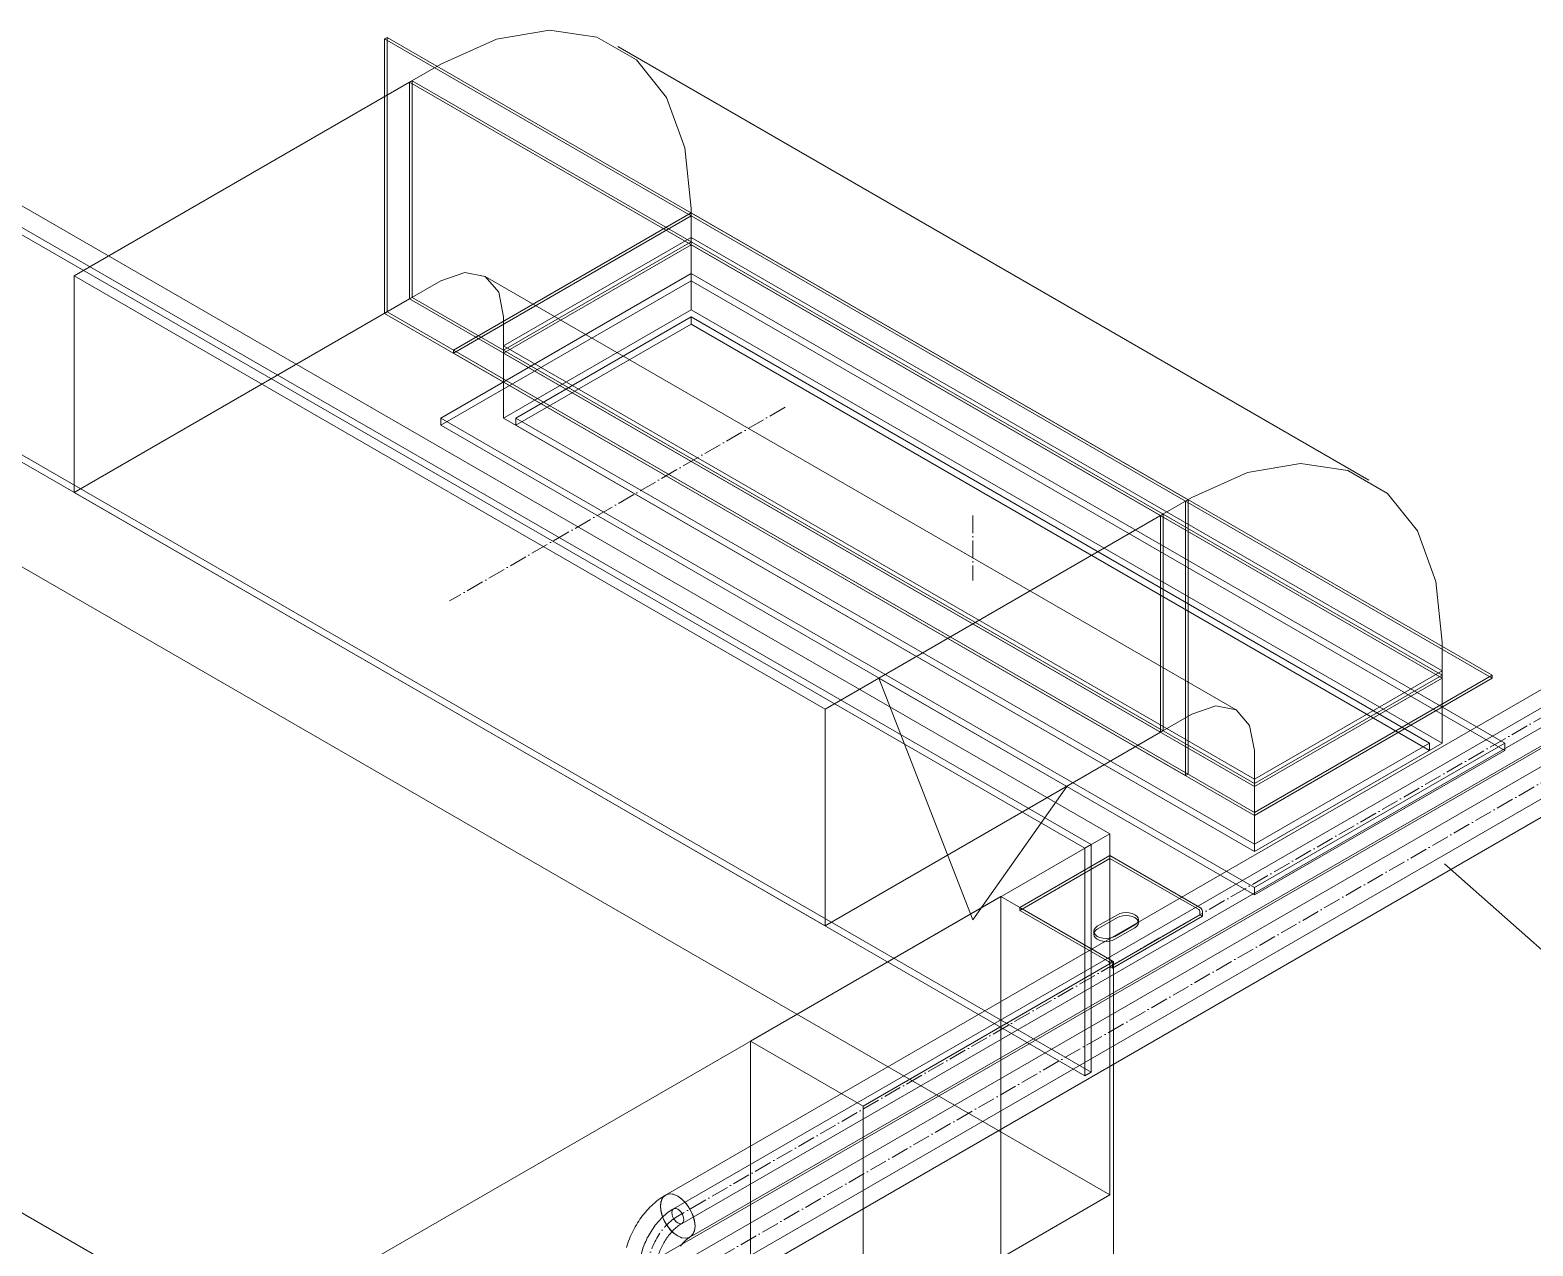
# Model space of a CAD drawing. Header units: millimetres. Extents: x -88595 to 880822, y -1054509 to -148035.
# Drawn here: x 389096 to 389946, y -320689 to -320002 of the extents above; entities that cross this region are included whole.
import ezdxf

# ---------------------------------------------------------------- set-up
doc = ezdxf.new("R2010")
doc.units = ezdxf.units.MM
doc.linetypes.add('$12$ADSK_Осевая', pattern=[14, 10, -2, 0, -2])
doc.linetypes.add('$13$ADSK_Осевая', pattern=[14, 10, -2, 0, -2])
for name, color, linetype, lineweight in [('Воздуховоды', 7, 'Continuous', 18), ('Изоляция', 7, 'Continuous', 18), ('Марки', 7, 'Continuous', 20), ('Оборудование', 7, 'Continuous', 18), ('Трубопровод', 7, 'Continuous', 18), ('Трубопроводы', 7, 'Continuous', 18)]:
    doc.layers.add(name, color=color, linetype=linetype, lineweight=lineweight)

# ---------------------------------------------------------------- blocks, each defined once
blk = doc.blocks.new('$0$ADSK_Канальный блок кондиционера1 - AD242MJERAB-3267365-В_ОВ3_3')
at = {"layer": 'Оборудование'}
for p, q in [((18496.21, 12485.68), (17746.67, 12918.42)), ((17750.21, 12920.46), (18499.74, 12487.72)), ((17767.89, 12922.5), (18510.35, 12493.84)), ((17746.67, 12789.82), (18496.21, 12357.08)), ((18499.74, 12359.12), (17750.21, 12791.86)), ((18510.35, 12289.72), (17767.89, 12718.38)), ((18017.5, 12209.29), (17275.03, 12637.95)), ((18017.5, 12209.29), (18510.35, 12493.84)), ((18510.35, 12493.84), (18510.35, 12289.72)), ((18459.44, 12452.2), (18510.35, 12481.59)), ((18496.21, 12485.68), (18499.74, 12487.72)), ((18496.21, 12357.08), (18496.21, 12485.68)), ((18499.74, 12487.72), (18499.74, 12359.12)), ((18510.35, 12481.59), (18561.26, 12452.2)), ((18510.35, 12479.96), (18510.35, 12481.59)), ((18510.35, 12479.96), (18459.44, 12450.57)), ((18560.55, 12450.98), (18510.35, 12479.96)), ((18448.83, 12458.32), (18307.41, 12376.67)), ((18512.47, 12421.58), (18448.83, 12458.32)), ((18448.83, 12254.2), (18448.83, 12458.32)), ((18459.44, 12452.2), (18459.44, 12450.57)), ((18510.35, 12422.81), (18459.44, 12452.2)), ((18459.44, 12450.57), (18509.64, 12421.58)), ((18503.28, 12441.59), (18514.59, 12448.12)), ((18561.26, 12448.12), (18510.35, 12418.72)), ((18562.67, 12447.3), (18511.76, 12417.91)), ((18561.26, 12448.12), (18561.26, 12449.75)), ((18562.67, 12447.3), (18561.26, 12448.12)), ((18562.67, 12449.75), (18562.67, 12447.3)), ((18514.59, 12446.48), (18503.28, 12439.95)), ((18524.49, 12442.4), (18513.18, 12435.87)), ((18513.18, 12434.24), (18524.49, 12440.77)), ((18526.54, 12443.63), (18526.54, 12445.26)), ((18501.23, 12438.73), (18501.23, 12437.09)), ((18371.05, 12339.93), (18512.47, 12421.58)), ((18510.35, 12420.36), (18510.35, 12418.72)), ((18510.35, 12418.72), (18511.76, 12417.91)), ((18511.76, 12417.91), (18511.76, 12420.36)), ((18512.47, 12217.46), (18512.47, 12421.58)), ((18307.41, 12376.67), (18371.05, 12339.93)), ((18307.41, 12376.67), (18307.41, 12172.55)), ((18499.74, 12359.12), (18496.21, 12357.08)), ((18371.05, 12135.81), (18371.05, 12339.93)), ((18510.35, 12289.72), (18017.5, 12005.17))]:
    blk.add_line(p, q, dxfattribs=at)
for points in [[(18514.59, 12448.12, 0), (18516.04, 12448.76, 0), (18517.73, 12449.16, 0), (18519.54, 12449.3, 0), (18521.35, 12449.16, 0), (18523.04, 12448.76, 0), (18524.49, 12448.12, 0), (18525.6, 12447.28, 0), (18526.3, 12446.31, 0), (18526.54, 12445.26, 0), (18526.3, 12444.21, 0), (18525.6, 12443.24, 0), (18524.49, 12442.4, 0)], [(18524.49, 12440.77, 0), (18525.6, 12441.61, 0), (18526.3, 12442.58, 0), (18526.54, 12443.63, 0), (18526.3, 12444.67, 0), (18525.6, 12445.65, 0), (18524.49, 12446.48, 0), (18523.04, 12447.13, 0), (18521.35, 12447.53, 0), (18519.54, 12447.67, 0), (18517.73, 12447.53, 0), (18516.04, 12447.13, 0), (18514.59, 12446.48, 0)], [(18561.26, 12449.75, 0), (18561.24, 12449.98, 0), (18561.17, 12450.21, 0), (18561.05, 12450.45, 0), (18560.91, 12450.66, 0), (18560.74, 12450.84, 0), (18560.55, 12450.98, 0)], [(18561.26, 12452.2, 0), (18561.63, 12451.93, 0), (18561.97, 12451.57, 0), (18562.26, 12451.14, 0), (18562.49, 12450.68, 0), (18562.63, 12450.2, 0), (18562.67, 12449.75, 0)], [(18513.18, 12435.87, 0), (18511.73, 12435.23, 0), (18510.04, 12434.82, 0), (18508.23, 12434.69, 0), (18506.42, 12434.82, 0), (18504.73, 12435.23, 0), (18503.28, 12435.87, 0), (18502.17, 12436.71, 0), (18501.47, 12437.68, 0), (18501.23, 12438.73, 0), (18501.47, 12439.77, 0), (18502.17, 12440.75, 0), (18503.28, 12441.59, 0)], [(18503.28, 12439.95, 0), (18502.17, 12439.12, 0), (18501.47, 12438.14, 0), (18501.23, 12437.09, 0), (18501.47, 12436.05, 0), (18502.17, 12435.07, 0), (18503.28, 12434.24, 0), (18504.73, 12433.59, 0), (18506.42, 12433.19, 0), (18508.23, 12433.05, 0), (18510.04, 12433.19, 0), (18511.73, 12433.59, 0), (18513.18, 12434.24, 0)], [(18511.76, 12420.36, 0), (18511.71, 12420.81, 0), (18511.57, 12421.28, 0), (18511.35, 12421.75, 0), (18511.06, 12422.18, 0), (18510.71, 12422.54, 0), (18510.35, 12422.81, 0)], [(18509.64, 12421.58, 0), (18509.82, 12421.45, 0), (18510, 12421.27, 0), (18510.14, 12421.05, 0), (18510.25, 12420.82, 0), (18510.32, 12420.58, 0), (18510.35, 12420.36, 0)]]:
    blk.add_polyline3d(points, dxfattribs=at)
blk = doc.blocks.new('$0$ADSK_МедьПайка_Отвод-гнутая труба - Отвод _гнутая труба_-V80-В_ОВ3_3')
at = {"layer": 'Трубопроводы', "color": 190, "true_color": 0x8000ff}
for points in [[(26890.58, 7301.29, 0), (26889.77, 7300.8, 0), (26888.96, 7300.28, 0), (26888.17, 7299.73, 0), (26887.39, 7299.15, 0), (26886.62, 7298.55, 0), (26885.85, 7297.91, 0), (26885.11, 7297.25, 0), (26884.37, 7296.56, 0), (26883.64, 7295.84, 0), (26882.93, 7295.11, 0), (26882.24, 7294.35, 0), (26881.56, 7293.56, 0), (26880.89, 7292.76, 0), (26880.24, 7291.94, 0), (26879.61, 7291.1, 0), (26879, 7290.24, 0), (26878.41, 7289.36, 0), (26877.83, 7288.47, 0), (26877.28, 7287.57, 0), (26876.74, 7286.65, 0), (26876.23, 7285.72, 0), (26875.74, 7284.78, 0), (26875.27, 7283.83, 0), (26874.83, 7282.87, 0), (26874.41, 7281.9, 0), (26874.01, 7280.93, 0), (26873.64, 7279.96, 0), (26873.3, 7278.98, 0), (26872.98, 7278, 0), (26872.69, 7277.01, 0), (26872.43, 7276.03, 0), (26872.19, 7275.04, 0), (26871.99, 7274.06, 0), (26871.81, 7273.09, 0), (26871.66, 7272.11, 0), (26871.54, 7271.14, 0), (26871.45, 7270.18, 0), (26871.4, 7269.22, 0), (26871.37, 7268.27, 0), (26871.37, 7268.02, 0)], [(26892.96, 7293.28, 0), (26892.09, 7293.92, 0), (26891.28, 7294.77, 0), (26890.58, 7295.79, 0), (26890.04, 7296.91, 0), (26889.71, 7298.04, 0), (26889.59, 7299.11, 0), (26889.71, 7300.05, 0), (26890.04, 7300.79, 0), (26890.58, 7301.29, 0), (26891.28, 7301.5, 0), (26892.09, 7301.42, 0), (26892.96, 7301.05, 0)], [(26892.96, 7301.05, 0), (26893.83, 7300.42, 0), (26894.64, 7299.56, 0), (26895.34, 7298.54, 0), (26895.87, 7297.43, 0), (26896.21, 7296.3, 0), (26896.32, 7295.22, 0), (26896.21, 7294.28, 0), (26895.87, 7293.54, 0), (26895.34, 7293.05, 0), (26894.64, 7292.83, 0), (26893.83, 7292.91, 0), (26892.96, 7293.28, 0)], [(26895.34, 7293.05, 0), (26894.8, 7292.72, 0), (26894.26, 7292.37, 0), (26893.72, 7292, 0), (26893.17, 7291.59, 0), (26892.61, 7291.15, 0), (26892.06, 7290.69, 0), (26891.51, 7290.2, 0), (26890.96, 7289.69, 0), (26890.42, 7289.15, 0), (26889.88, 7288.59, 0), (26889.34, 7288.01, 0), (26888.82, 7287.4, 0), (26888.3, 7286.78, 0), (26887.79, 7286.14, 0), (26887.3, 7285.48, 0), (26886.82, 7284.8, 0), (26886.35, 7284.11, 0), (26885.89, 7283.4, 0), (26885.45, 7282.69, 0), (26885.03, 7281.96, 0), (26884.62, 7281.22, 0), (26884.23, 7280.48, 0), (26883.86, 7279.73, 0), (26883.51, 7278.97, 0), (26883.18, 7278.21, 0), (26882.87, 7277.45, 0), (26882.59, 7276.69, 0), (26882.32, 7275.93, 0), (26882.08, 7275.18, 0), (26881.85, 7274.43, 0), (26881.66, 7273.69, 0), (26881.48, 7272.95, 0), (26881.33, 7272.23, 0), (26881.2, 7271.51, 0), (26881.09, 7270.81, 0), (26881.01, 7270.13, 0), (26880.95, 7269.46, 0), (26880.91, 7268.81, 0), (26880.89, 7268.18, 0), (26880.89, 7268.02, 0)], [(26872.76, 7266.08, 0), (26872.01, 7266.64, 0), (26871.53, 7267.31, 0), (26871.37, 7268.02, 0), (26871.53, 7268.73, 0), (26872.01, 7269.39, 0), (26872.76, 7269.96, 0), (26873.75, 7270.4, 0), (26874.9, 7270.67, 0), (26876.13, 7270.77, 0), (26877.36, 7270.67, 0), (26878.51, 7270.4, 0), (26879.5, 7269.96, 0)], [(26879.5, 7269.96, 0), (26880.25, 7269.39, 0), (26880.73, 7268.73, 0), (26880.89, 7268.02, 0), (26880.73, 7267.31, 0), (26880.25, 7266.64, 0), (26879.5, 7266.08, 0), (26878.51, 7265.64, 0), (26877.36, 7265.36, 0), (26876.13, 7265.27, 0), (26874.9, 7265.36, 0), (26873.75, 7265.64, 0), (26872.76, 7266.08, 0)]]:
    blk.add_polyline3d(points, dxfattribs=at)
blk = doc.blocks.new('$0$ADSK_Решетка вентиляционная жалюзийная_Приточная2 - Решетка приточная_Однорядная-4279700-В_ОВ3_3')
at = {"layer": 'Воздуховоды', "color": 140, "true_color": 0x1bb3e4}
for p, q in [((22805.32, 15447.11), (22699.25, 15385.87)), ((23229.58, 15202.16), (22805.32, 15447.11)), ((22805.32, 15406.28), (22805.32, 15447.11)), ((22805.32, 15426.7), (22663.89, 15345.05)), ((22663.89, 15340.97), (22805.32, 15422.61)), ((23264.93, 15161.34), (22805.32, 15426.7)), ((22805.32, 15422.61), (22805.32, 15426.7)), ((22805.32, 15422.61), (23264.93, 15157.25)), ((22699.25, 15345.05), (22805.32, 15406.28)), ((22706.32, 15345.05), (22805.32, 15402.2)), ((22805.32, 15402.2), (22706.32, 15345.05)), ((22805.32, 15406.28), (23229.58, 15161.34)), ((22805.32, 15402.2), (23222.51, 15161.34)), ((22805.32, 15398.12), (22805.32, 15402.2)), ((23222.51, 15161.34), (22805.32, 15402.2)), ((22805.32, 15398.12), (22805.32, 15402.2)), ((22805.32, 15398.12), (22706.32, 15340.97)), ((22706.32, 15340.97), (22805.32, 15398.12)), ((23222.51, 15157.25), (22805.32, 15398.12)), ((22805.32, 15398.12), (23222.51, 15157.25)), ((22699.25, 15385.87), (23123.51, 15140.92)), ((22699.25, 15345.05), (22699.25, 15385.87)), ((22663.89, 15345.05), (23123.51, 15079.69)), ((22663.89, 15340.97), (22663.89, 15345.05)), ((23123.51, 15100.1), (22699.25, 15345.05)), ((23123.51, 15104.18), (22706.32, 15345.05)), ((22706.32, 15340.97), (22706.32, 15345.05)), ((22706.32, 15345.05), (23123.51, 15104.18)), ((22706.32, 15340.97), (22706.32, 15345.05)), ((23123.51, 15075.6), (22663.89, 15340.97)), ((22706.32, 15340.97), (23123.51, 15100.1)), ((23123.51, 15100.1), (22706.32, 15340.97)), ((23123.51, 15140.92), (23229.58, 15202.16)), ((23229.58, 15202.16), (23229.58, 15161.34)), ((23017.45, 15136.84), (22911.38, 15198.08)), ((22911.38, 15198.08), (22964.41, 15061.39)), ((23123.51, 15079.69), (23264.93, 15161.34)), ((23222.51, 15161.34), (23123.51, 15104.18)), ((23123.51, 15104.18), (23222.51, 15161.34)), ((23229.58, 15161.34), (23123.51, 15100.1)), ((23264.93, 15157.25), (23123.51, 15075.6)), ((23123.51, 15100.1), (23222.51, 15157.25)), ((23222.51, 15157.25), (23123.51, 15100.1)), ((23222.51, 15157.25), (23222.51, 15161.34)), ((23222.51, 15161.34), (23222.51, 15157.25)), ((23264.93, 15161.34), (23264.93, 15157.25)), ((23123.51, 15100.1), (23123.51, 15140.92)), ((22964.41, 15061.39), (23017.45, 15136.84)), ((23123.51, 15104.18), (23123.51, 15100.1)), ((23123.51, 15100.1), (23123.51, 15104.18)), ((23123.51, 15075.6), (23123.51, 15079.69))]:
    blk.add_line(p, q, dxfattribs=at)
blk = doc.blocks.new('$0$ADSK_Отвод_Прямоугольный1 - Стандарт-V113-В_ОВ3_3')
at = {"layer": 'Воздуховоды', "color": 140, "true_color": 0x1bb3e4}
for p, q in [((22632.07, 15559.38), (22633.49, 15560.19)), ((23084.62, 15298.1), (22632.07, 15559.38)), ((22632.07, 15559.38), (22632.07, 15404.24)), ((22633.49, 15405.06), (22633.49, 15560.19)), ((22633.49, 15560.19), (23086.04, 15298.92)), ((23188.16, 15310.05), (22763.89, 15554.99)), ((22646.22, 15534.88), (22663.89, 15545.09)), ((22646.22, 15534.88), (22647.63, 15535.7)), ((23070.48, 15289.93), (22646.22, 15534.88)), ((22646.22, 15412.41), (22646.22, 15534.88)), ((22646.22, 15412.41), (22646.22, 15534.88)), ((22646.22, 15534.88), (23070.48, 15289.93)), ((23071.89, 15290.75), (22647.63, 15535.7)), ((22647.63, 15535.7), (22647.63, 15413.23)), ((22805.32, 15463.44), (22805.32, 15443.03)), ((22805.32, 15460.99), (22670.97, 15383.42)), ((22670.97, 15381.79), (22805.32, 15459.36)), ((23257.86, 15199.71), (22805.32, 15460.99)), ((22805.32, 15459.36), (22805.32, 15460.99)), ((22805.32, 15459.36), (23257.86, 15198.08)), ((22699.25, 15383.42), (22805.32, 15444.66)), ((22805.32, 15444.66), (23229.58, 15199.71)), ((22805.32, 15443.03), (22805.32, 15444.66)), ((22805.32, 15443.03), (22699.25, 15381.79)), ((22805.32, 15443.03), (22699.25, 15381.79)), ((22805.32, 15443.03), (23229.58, 15198.08)), ((23229.58, 15198.08), (22805.32, 15443.03)), ((22663.89, 15422.61), (22646.22, 15412.41)), ((23113.16, 15180.14), (22688.89, 15425.09)), ((22646.22, 15412.41), (22647.63, 15413.23)), ((22646.22, 15412.41), (23070.48, 15167.46)), ((23070.48, 15167.46), (22646.22, 15412.41)), ((22647.63, 15413.23), (23071.89, 15168.28)), ((22632.07, 15404.24), (22633.49, 15405.06)), ((22632.07, 15404.24), (23084.62, 15142.96)), ((23086.04, 15143.78), (22633.49, 15405.06)), ((22699.25, 15381.79), (22699.25, 15402.2)), ((22670.97, 15383.42), (23123.51, 15122.14)), ((22670.97, 15381.79), (22670.97, 15383.42)), ((23123.51, 15120.51), (22670.97, 15381.79)), ((23123.51, 15138.47), (22699.25, 15383.42)), ((22699.25, 15381.79), (22699.25, 15383.42)), ((23123.51, 15136.84), (22699.25, 15381.79)), ((22699.25, 15381.79), (23123.51, 15136.84)), ((23088.16, 15300.14), (23070.48, 15289.93)), ((23086.04, 15298.92), (23084.62, 15298.1)), ((23084.62, 15142.96), (23084.62, 15298.1)), ((23086.04, 15298.92), (23086.04, 15143.78)), ((23071.89, 15290.75), (23070.48, 15289.93)), ((23070.48, 15289.93), (23070.48, 15167.46)), ((23070.48, 15289.93), (23070.48, 15167.46)), ((23071.89, 15168.28), (23071.89, 15290.75)), ((23229.58, 15198.08), (23229.58, 15218.49)), ((23229.58, 15199.71), (23123.51, 15138.47)), ((23123.51, 15122.14), (23257.86, 15199.71)), ((23229.58, 15199.71), (23229.58, 15198.08)), ((23257.86, 15199.71), (23257.86, 15198.08)), ((23123.51, 15136.84), (23229.58, 15198.08)), ((23123.51, 15136.84), (23229.58, 15198.08)), ((23257.86, 15198.08), (23123.51, 15120.51)), ((23070.48, 15167.46), (23088.16, 15177.67)), ((23070.48, 15167.46), (23071.89, 15168.28)), ((23123.51, 15157.25), (23123.51, 15136.84)), ((23084.62, 15142.96), (23086.04, 15143.78)), ((23123.51, 15136.84), (23123.51, 15138.47)), ((23123.51, 15120.51), (23123.51, 15122.14))]:
    blk.add_line(p, q, dxfattribs=at)
for points in [[(22663.89, 15545.09, 0), (22695.36, 15559.16, 0), (22725.25, 15564.34, 0), (22752.07, 15560.37, 0), (22774.46, 15547.44, 0), (22791.31, 15526.21, 0), (22801.77, 15497.73, 0), (22805.32, 15463.44, 0)], [(22663.89, 15422.61, 0), (22677.42, 15427.32, 0), (22688.89, 15425.09, 0), (22696.56, 15416.27, 0), (22699.25, 15402.2, 0)], [(23088.16, 15300.14, 0), (23119.63, 15314.21, 0), (23149.52, 15319.39, 0), (23176.33, 15315.42, 0), (23198.73, 15302.49, 0), (23215.57, 15281.26, 0), (23226.03, 15252.78, 0), (23229.58, 15218.49, 0)], [(23123.51, 15157.25, 0), (23120.82, 15171.32, 0), (23113.16, 15180.14, 0), (23101.69, 15182.37, 0), (23088.16, 15177.67, 0)]]:
    blk.add_polyline3d(points, dxfattribs=at)

msp = doc.modelspace()

# ---------------------------------------------------------------- linework, layer by layer
at = {"layer": 'Воздуховоды', "color": 140, "true_color": 0x1bb3e4}
for p, q in [((389121.38, -320140.98), (389310.89, -320031.57)), ((389310.89, -320154.04), (389310.89, -320031.57)), ((389894.25, -320368.37), (389310.89, -320031.57)), ((389469.99, -320123.42), (389363.92, -320184.66)), ((389469.99, -320160.16), (389469.99, -320123.42)), ((389545.65, -320385.93), (389121.38, -320140.98)), ((389121.38, -320140.98), (389121.38, -320263.45)), ((389121.38, -320263.45), (389310.89, -320154.04)), ((389310.89, -320154.04), (389788.18, -320429.61)), ((389363.92, -320221.4), (389469.99, -320160.16)), ((389469.99, -320160.16), (389894.25, -320405.11)), ((389363.92, -320184.66), (389363.92, -320221.4)), ((389788.18, -320466.35), (389363.92, -320221.4)), ((389121.38, -320263.45), (389545.65, -320508.4)), ((389545.65, -320385.93), (389735.15, -320276.51)), ((389735.15, -320276.51), (389735.15, -320398.99)), ((389788.18, -320429.61), (389894.25, -320368.37)), ((389894.25, -320405.11), (389894.25, -320368.37)), ((389545.65, -320508.4), (389545.65, -320385.93)), ((389735.15, -320398.99), (389545.65, -320508.4)), ((389894.25, -320405.11), (389788.18, -320466.35)), ((389788.18, -320466.35), (389788.18, -320429.61))]:
    msp.add_line(p, q, dxfattribs=at)
at = {"layer": 'Воздуховоды', "color": 140, "linetype": '$12$ADSK_Осевая', "true_color": 0x1bb3e4}
for p, q in [((389523.02, -320215.28), (389333.51, -320324.69)), ((389629.08, -320276.51), (389629.08, -320313.26))]:
    msp.add_line(p, q, dxfattribs=at)
at = {"layer": 'Изоляция', "color": 134, "true_color": 0x00a6a6}
for p, q in [((390570.63, -320049.75), (389447.52, -320698.18)), ((389464.46, -320727.52), (390587.57, -320079.09))]:
    msp.add_line(p, q, dxfattribs=at)
at = {"layer": 'Изоляция', "color": 190, "true_color": 0x8000ff}
for p, q in [((390506.63, -320053.63), (389455.54, -320660.48)), ((389469.3, -320684.31), (390520.39, -320077.46))]:
    msp.add_line(p, q, dxfattribs=at)
for points in [[(389455.54, -320660.48, 0), (389454.47, -320661.12, 0), (389453.42, -320661.8, 0), (389452.39, -320662.51, 0), (389451.39, -320663.25, 0), (389450.41, -320664.03, 0), (389449.45, -320664.83, 0), (389448.51, -320665.66, 0), (389447.6, -320666.51, 0), (389446.7, -320667.39, 0), (389445.83, -320668.29, 0), (389444.98, -320669.22, 0), (389444.16, -320670.17, 0), (389443.35, -320671.15, 0), (389442.57, -320672.14, 0), (389441.81, -320673.15, 0), (389441.07, -320674.18, 0), (389440.36, -320675.23, 0), (389439.67, -320676.3, 0), (389439.01, -320677.38, 0), (389438.37, -320678.48, 0), (389437.76, -320679.59, 0), (389437.17, -320680.72, 0), (389436.61, -320681.85, 0), (389436.08, -320683, 0), (389435.58, -320684.16, 0), (389435.1, -320685.34, 0), (389434.65, -320686.52, 0), (389434.23, -320687.7, 0), (389433.85, -320688.9, 0), (389433.49, -320690.11, 0)], [(389452.69, -320666.78, 0), (389452.93, -320664.42, 0), (389453.65, -320662.46, 0), (389454.81, -320661, 0), (389456.35, -320660.11, 0), (389458.2, -320659.83, 0), (389460.26, -320660.19, 0), (389462.42, -320661.16, 0)], [(389462.42, -320661.16, 0), (389459.9, -320660.09, 0), (389457.55, -320659.85, 0), (389455.54, -320660.48, 0), (389453.99, -320661.91, 0), (389453.02, -320664.06, 0), (389452.69, -320666.78, 0)], [(389472.15, -320678.01, 0), (389471.82, -320674.91, 0), (389470.85, -320671.64, 0), (389469.3, -320668.42, 0), (389467.28, -320665.47, 0), (389464.94, -320663, 0), (389462.42, -320661.16, 0)], [(389462.42, -320661.16, 0), (389464.59, -320662.69, 0), (389466.64, -320664.71, 0), (389468.49, -320667.11, 0), (389470.03, -320669.78, 0), (389471.19, -320672.58, 0), (389471.91, -320675.37, 0), (389472.15, -320678.01, 0)], [(389452.69, -320666.78, 0), (389453.02, -320669.88, 0), (389453.99, -320673.15, 0), (389455.54, -320676.37, 0), (389457.55, -320679.31, 0), (389459.9, -320681.79, 0), (389462.42, -320683.63, 0)], [(389462.42, -320683.63, 0), (389460.25, -320682.1, 0), (389458.2, -320680.08, 0), (389456.35, -320677.67, 0), (389454.81, -320675, 0), (389453.65, -320672.2, 0), (389452.93, -320669.42, 0), (389452.69, -320666.78, 0)], [(389462.42, -320683.63, 0), (389464.94, -320684.7, 0), (389467.28, -320684.93, 0), (389469.3, -320684.31, 0), (389470.85, -320682.88, 0), (389471.82, -320680.73, 0), (389472.15, -320678.01, 0)], [(389472.15, -320678.01, 0), (389471.91, -320680.37, 0), (389471.19, -320682.33, 0), (389470.03, -320683.79, 0), (389468.48, -320684.68, 0), (389466.64, -320684.95, 0), (389464.58, -320684.6, 0), (389462.42, -320683.63, 0)], [(389469.3, -320684.31, 0), (389469.03, -320684.47, 0), (389468.73, -320684.66, 0), (389468.42, -320684.88, 0), (389468.09, -320685.13, 0), (389467.75, -320685.4, 0), (389467.39, -320685.69, 0), (389467.03, -320686.02, 0), (389466.66, -320686.36, 0), (389466.28, -320686.73, 0), (389465.9, -320687.13, 0), (389465.52, -320687.54, 0), (389465.14, -320687.98, 0), (389464.76, -320688.43, 0), (389464.39, -320688.91, 0), (389464.02, -320689.4, 0)]]:
    msp.add_polyline3d(points, dxfattribs=at)
at = {"layer": 'Марки'}
msp.add_line((389895.66, -320473.4), (390406.89, -320925.36), dxfattribs=at)
at = {"layer": 'Трубопровод', "color": 134, "true_color": 0x00a6a6}
for p, q in [((390577.23, -320056.33), (389452.02, -320705.97)), ((389459.96, -320719.73), (390585.17, -320070.08))]:
    msp.add_line(p, q, dxfattribs=at)
at = {"layer": 'Трубопровод', "color": 190, "true_color": 0x8000ff}
for p, q in [((390513.77, -320059.9), (389460.04, -320668.27)), ((389464.8, -320676.52), (390518.53, -320068.14))]:
    msp.add_line(p, q, dxfattribs=at)
at = {"layer": 'Трубопровод', "color": 134, "linetype": '$12$ADSK_Осевая', "true_color": 0x00a6a6}
msp.add_line((390581.2, -320063.21), (389455.99, -320712.85), dxfattribs=at)
msp.add_line((390581.2, -320063.21), (389455.99, -320712.85), dxfattribs=at)
at = {"layer": 'Трубопровод', "color": 190, "linetype": '$12$ADSK_Осевая', "true_color": 0x8000ff}
msp.add_line((390516.15, -320064.02), (389462.42, -320672.39), dxfattribs=at)
msp.add_line((390516.15, -320064.02), (389462.42, -320672.39), dxfattribs=at)
at = {"layer": 'Трубопровод', "color": 190, "true_color": 0x8000ff}
for points in [[(389462.42, -320668.51, 0), (389461.55, -320668.14, 0), (389460.74, -320668.06, 0), (389460.04, -320668.27, 0), (389459.5, -320668.77, 0), (389459.17, -320669.51, 0), (389459.05, -320670.45, 0)], [(389459.05, -320670.45, 0), (389459.17, -320671.52, 0), (389459.5, -320672.65, 0), (389460.04, -320673.77, 0), (389460.74, -320674.79, 0), (389461.55, -320675.64, 0), (389462.42, -320676.28, 0)], [(389465.79, -320674.34, 0), (389465.67, -320673.26, 0), (389465.33, -320672.13, 0), (389464.8, -320671.02, 0), (389464.1, -320670, 0), (389463.29, -320669.14, 0), (389462.42, -320668.51, 0)], [(389462.42, -320676.28, 0), (389463.29, -320676.65, 0), (389464.1, -320676.73, 0), (389464.8, -320676.52, 0), (389465.33, -320676.02, 0), (389465.67, -320675.28, 0), (389465.79, -320674.34, 0)]]:
    msp.add_polyline3d(points, dxfattribs=at)
at = {"layer": 'Трубопроводы', "color": 190, "linetype": '$13$ADSK_Осевая', "true_color": 0x8000ff}
msp.add_ellipse((389462.42, -320691.83), major_axis=(11.9, 20.61), ratio=0.57735, start_param=0.785398, end_param=2.356194, dxfattribs=at)

# ---------------------------------------------------------------- block references
at = {"layer": 'Воздуховоды', "color": 140, "true_color": 0x1bb3e4}
for name in ['$0$ADSK_Отвод_Прямоугольный1 - Стандарт-V113-В_ОВ3_3', '$0$ADSK_Решетка вентиляционная жалюзийная_Приточная2 - Решетка приточная_Однорядная-4279700-В_ОВ3_3']:
    msp.add_blockref(name, (366664.67, -335566.45), dxfattribs=at)
at = {"layer": 'Оборудование'}
msp.add_blockref('$0$ADSK_Канальный блок кондиционера1 - AD242MJERAB-3267365-В_ОВ3_3', (371196.16, -332950.19), dxfattribs=at)
at = {"layer": 'Трубопроводы', "color": 190, "true_color": 0x8000ff}
msp.add_blockref('$0$ADSK_МедьПайка_Отвод-гнутая труба - Отвод _гнутая труба_-V80-В_ОВ3_3', (362569.46, -327969.56), dxfattribs=at)

doc.saveas('drawing.dxf')
